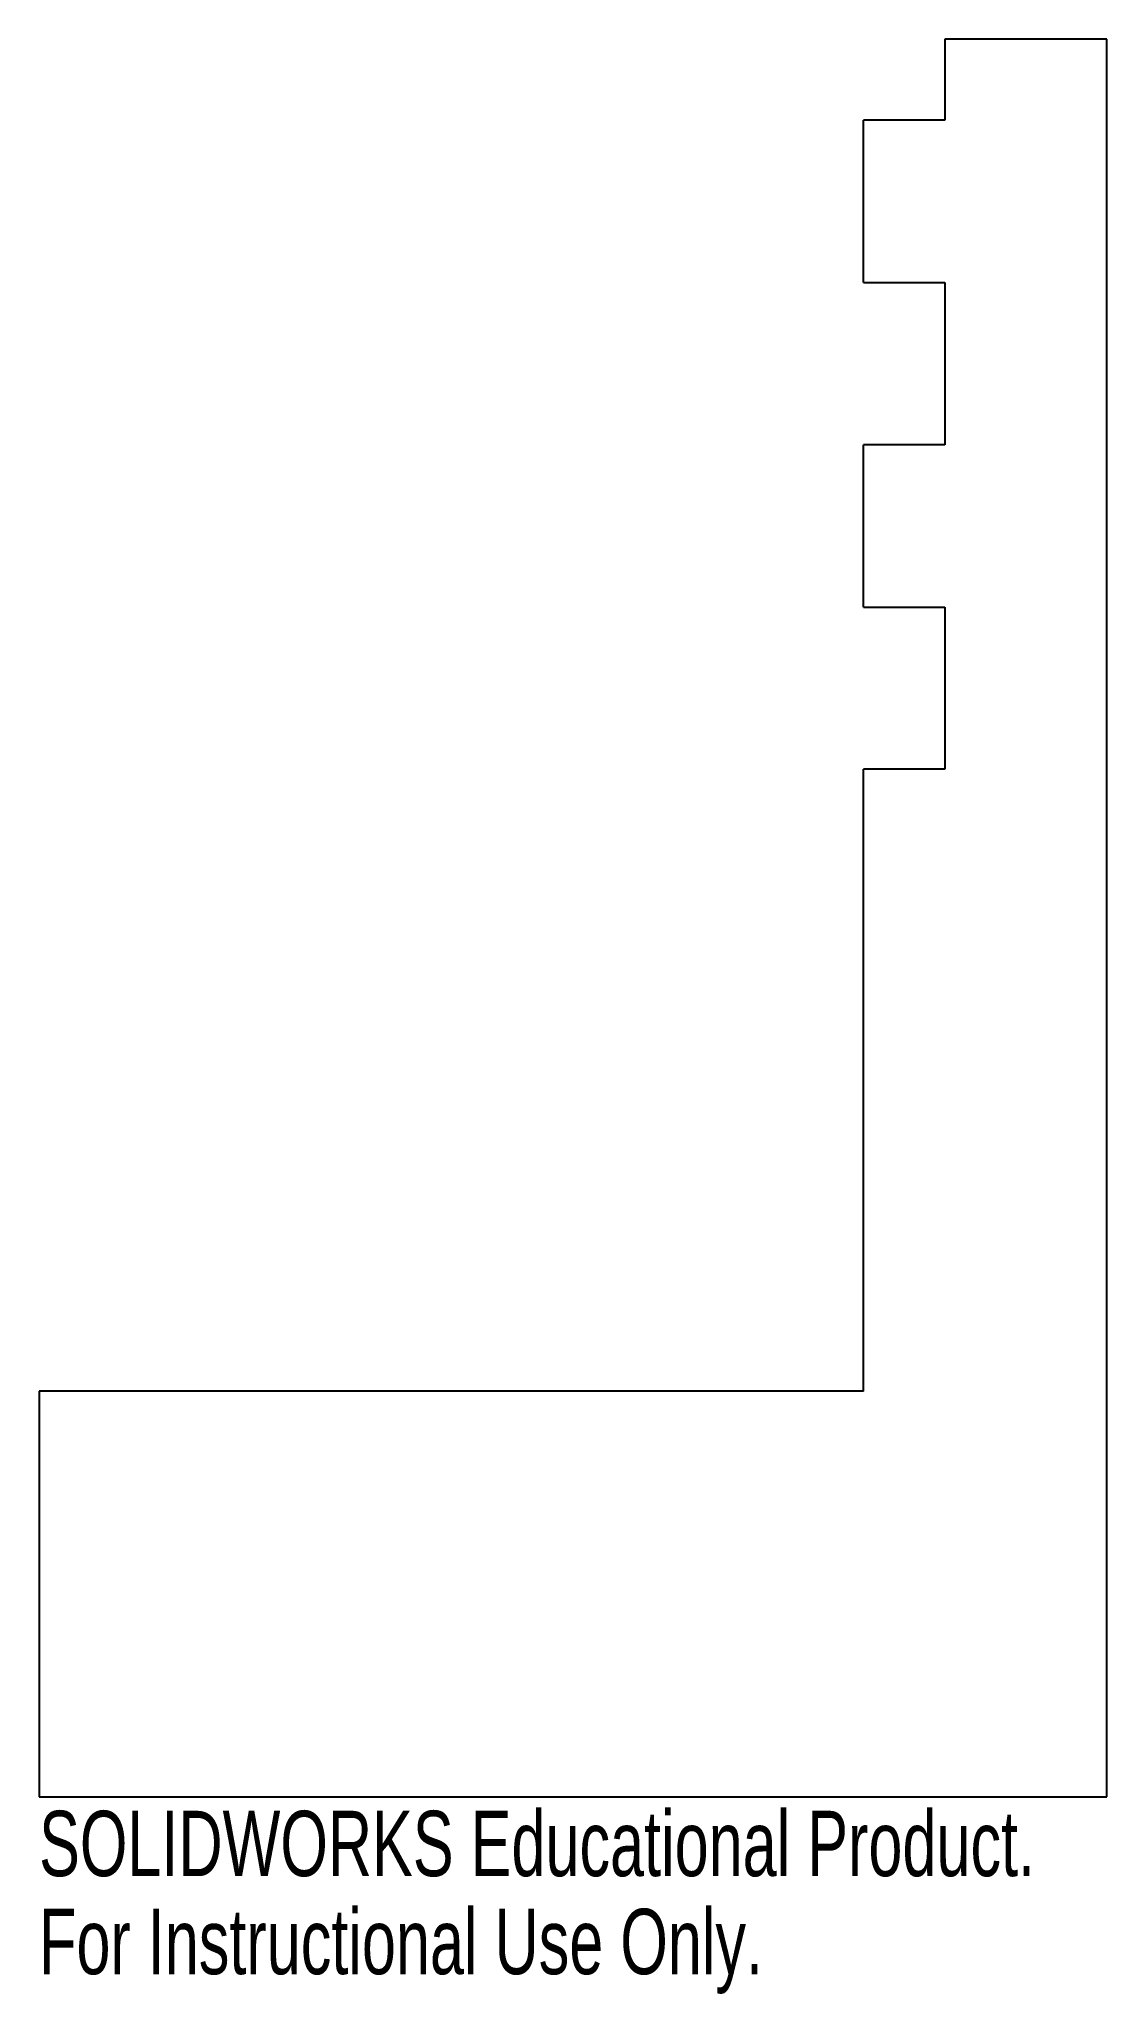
# Model space of a CAD drawing. Header units: millimetres. Extents: x 0 to 79, y -45 to 100.
import ezdxf

# ---------------------------------------------------------------- set-up
doc = ezdxf.new("R2010")
doc.units = ezdxf.units.MM
doc.styles.add('SLDTEXTSTYLE0', font='TXT', dxfattribs={"width": 0.7})

msp = doc.modelspace()

# ---------------------------------------------------------------- linework, layer by layer
at = {"color": 7, "linetype": 'Continuous', "lineweight": 25}
for p, q in [((67, 100), (67, 94)), ((79, 100), (67, 100)), ((79, -30), (79, 100)), ((67, 94), (61, 94)), ((61, 82), (61, 94)), ((61, 82), (67, 82)), ((67, 82), (67, 70)), ((61, 58), (61, 70)), ((67, 70), (61, 70)), ((61, 58), (67, 58)), ((67, 58), (67, 46)), ((61, 0), (61, 46)), ((67, 46), (61, 46)), ((0, 0), (0, -30)), ((61, 0), (0, 0)), ((0, -30), (79, -30))]:
    msp.add_line(p, q, dxfattribs=at)

# ---------------------------------------------------------------- texts
at = {"color": 7, "linetype": 'Continuous', "char_height": 4.8336, "attachment_point": 1, "style": 'SLDTEXTSTYLE0'}
for s, insert in [('SOLIDWORKS Educational Product.', (0, -31.02)), ('For Instructional Use Only.', (0, -38.27))]:
    msp.add_mtext(s, dxfattribs=dict(at, insert=insert))

doc.saveas('drawing.dxf')
